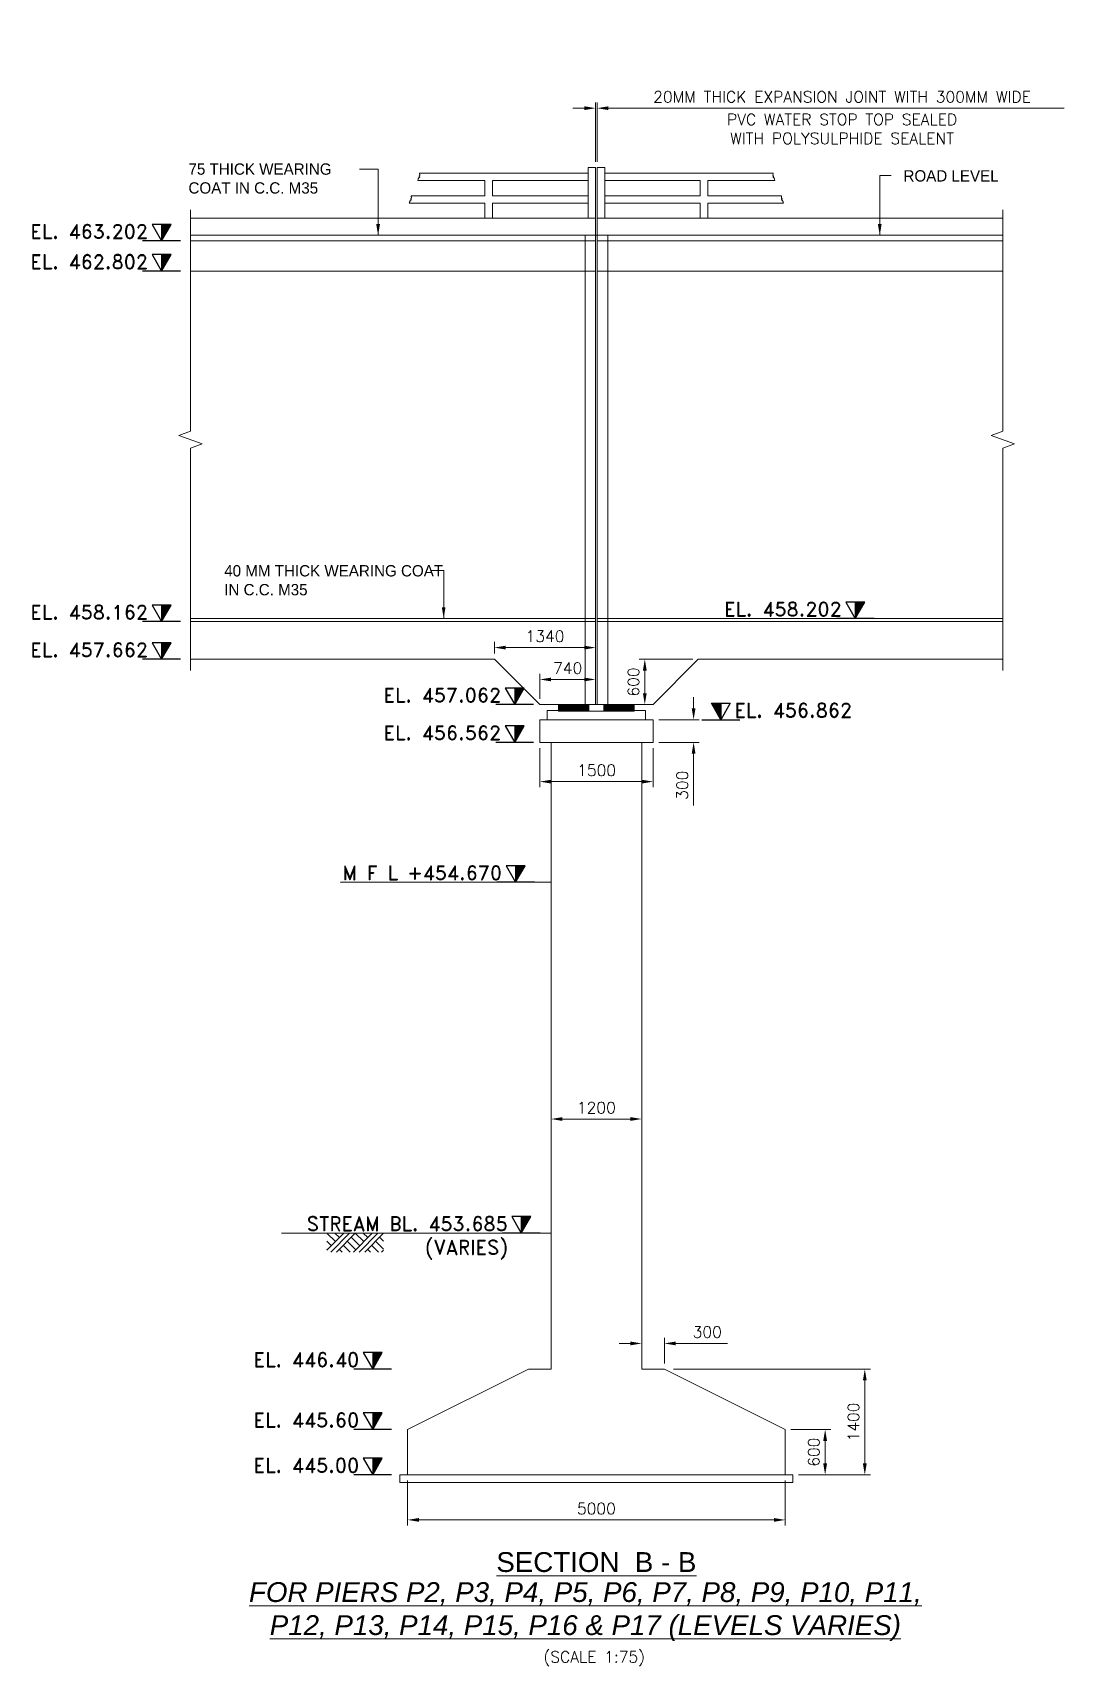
# Model space of a CAD drawing. Extents: x 2542500 to 2835796, y -294794 to -159040.
# Drawn here: x 2633555 to 2647214, y -180675 to -159040 of the extents above; entities that cross this region are included whole.
import ezdxf
from ezdxf.enums import TextEntityAlignment as Align

# ---------------------------------------------------------------- set-up
doc = ezdxf.new("R2010")
doc.units = 0
doc.header["$LTSCALE"] = 8
doc.header["$MEASUREMENT"] = 0
doc.header["$PDMODE"] = 35
doc.linetypes.add('HIDDEN', pattern=[0.375, 0.25, -0.125])
doc.layers.get('0').update_dxf_attribs({"color": 22, "linetype": 'CONTINUOUS'})
doc.layers.get('DEFPOINTS').update_dxf_attribs({"linetype": 'CONTINUOUS'})
for name, color, linetype, lineweight in [('HANDRAIL', 92, 'CONTINUOUS', 15), ('HATCH SOLID', 253, 'CONTINUOUS', 5), ('LEVEL', 6, 'CONTINUOUS', 20), ('P.C.C', 105, 'CONTINUOUS', 9), ('R_DASHED', 183, 'HIDDEN', 9), ('R_DIMENSION', 8, 'CONTINUOUS', 15), ('R_TEXT G', 7, 'CONTINUOUS', 18), ('R_THIN LINE', 252, 'CONTINUOUS', 9), ('SEC MARK', 1, 'CONTINUOUS', 25), ('TEXT', 4, 'CONTINUOUS', 15), ('TEXT G', 7, 'CONTINUOUS', 18)]:
    doc.layers.add(name, color=color, linetype=linetype, lineweight=lineweight)
doc.layers.add('PUMP', color=4, linetype='CONTINUOUS')
doc.layers.add('R_HATCH', color=7, linetype='CONTINUOUS', lineweight=9, true_color=0xd1d1ff)
doc.styles.add('ARIEL', font='arial.ttf')
doc.styles.add('ROMANDS', font='romand.shx')
doc.styles.add('ROMANS', font='romans.shx')
doc.styles.get("Standard").update_dxf_attribs({"font": ''})
doc.styles.get('Standard').set_extended_font_data('Univers')
doc.dimstyles.new('DIM-75', dxfattribs={"dimscale": 75, "dimtxt": 2, "dimasz": 2, "dimexe": 1, "dimexo": 1, "dimgap": 1, "dimtad": 1, "dimdec": 0, "dimzin": 0, "dimdsep": 46, "dimtxsty": 'ROMANS', "dimcen": 1, "dimclrd": 256, "dimclre": 256, "dimclrt": 7, "dimadec": 0, "dimazin": 0, "dimtfac": 1, "dimtdec": 0, "dimtofl": 0, "dimtmove": 0, "dimatfit": 3, "dimfxl": 1, "dimtolj": 1, "dimtzin": 0, "dimlwd": 9, "dimlwe": 5, "dimarcsym": 0})
doc.dimstyles.new('DIM-75$0', dxfattribs={"dimscale": 75, "dimtxt": 2, "dimasz": 2, "dimexe": 1, "dimexo": 1, "dimgap": 1, "dimtad": 1, "dimdec": 0, "dimzin": 0, "dimdsep": 46, "dimtxsty": 'ROMANS', "dimcen": 1, "dimclrd": 256, "dimclre": 256, "dimclrt": 7, "dimadec": 0, "dimazin": 0, "dimtfac": 1, "dimtdec": 0, "dimtofl": 0, "dimtmove": 0, "dimatfit": 3, "dimfxl": 1, "dimtolj": 1, "dimtzin": 0, "dimlwd": 9, "dimlwe": 5, "dimarcsym": 0})
pattern_1 = [(0, (1174495.185, 67845.8764), (0, 6.985), [5.08, -1.905]), (90, (1174495.185, 67845.8764), (-6.985, 4e-16), [5.08, -1.905])]

# ---------------------------------------------------------------- blocks, each defined once
blk = doc.blocks.new('A$C71181FDA')
at = {"layer": 'HATCH SOLID', "ltscale": 100}
blk.add_hatch(color=256, dxfattribs=at).paths.add_polyline_path([(948, 0), (948, 828), (474, 828)])
at = {"layer": 'SEC MARK'}
for p, q in [((948, 828), (948, 0)), ((0, 0), (1896, 0))]:
    blk.add_line(p, q, dxfattribs=at)
blk.add_lwpolyline([(948, 0), (474, 828), (1422, 828), (948, 0)], dxfattribs=at)
blk = doc.blocks.new('*D31')
at = {"layer": 'DEFPOINTS', "color": 0, "ltscale": 0.13}
for p in [(2641029, -160040), (2641009, -160824), (2641029, -160824)]:
    blk.add_point(p, dxfattribs=at)
at = {"layer": 'R_DIMENSION', "lineweight": 9, "ltscale": 0.13}
for p, q in [((2640859, -160040), (2640709, -160040)), ((2641179, -160040), (2647214, -160040))]:
    blk.add_line(p, q, dxfattribs=at)
at = {"layer": 'R_DIMENSION', "lineweight": 5, "ltscale": 0.13}
for p, q in [((2641009, -160749), (2641009, -159965)), ((2641029, -160749), (2641029, -159965))]:
    blk.add_line(p, q, dxfattribs=at)
at = {"layer": 'R_DIMENSION', "ltscale": 0.13}
for points in [[(2640859, -160015), (2640859, -160065), (2641009, -160040)], [(2641179, -160015), (2641179, -160065), (2641029, -160040)]]:
    blk.add_solid(points, dxfattribs=at)
at = {"layer": 'R_DIMENSION', "color": 7, "lineweight": 13, "ltscale": 0.13, "char_height": 150, "attachment_point": 5, "style": 'ROMANS'}
for s, insert in [('\\A1;20MM THICK EXPANSION JOINT WITH 300MM WIDE', (2644272, -159890)), ('\\A1;PVC WATER STOP TOP SEALED \\PWITH POLYSULPHIDE SEALENT', (2644272, -160315))]:
    blk.add_mtext(s, dxfattribs=dict(at, insert=insert))
blk = doc.blocks.new('jord1')
at = {"layer": 'P.C.C'}
for p, q in [((0, 0), (1.12, -1.12)), ((2.25, 0), (0, -2.25)), ((3, 0), (0.5, -2.5)), ((1.66, -0.59), (1.06, 0)), ((3.75, 0), (1.25, -2.5)), ((6, 0), (3.5, -2.5)), ((3.75, 0), (4.87, -1.12)), ((6.75, 0), (4.25, -2.5)), ((4.81, 0), (5.4, -0.59)), ((7.5, 0), (5, -2.5)), ((5.87, 0), (5.93, -0.06)), ((0, -1.06), (0.59, -1.66)), ((0, -2.12), (0.06, -2.19)), ((1.63, -2.12), (2.01, -2.5)), ((2.16, -1.59), (3.07, -2.5)), ((2.69, -1.06), (3.81, -2.19)), ((3.22, -0.53), (4.34, -1.66)), ((5.38, -2.12), (5.76, -2.5)), ((5.91, -1.59), (6.82, -2.5)), ((6.44, -1.06), (7.5, -2.12)), ((6.97, -0.53), (7.5, -1.06)), ((7.5, -2.25), (7.25, -2.5))]:
    blk.add_line(p, q, dxfattribs=at)
blk = doc.blocks.new('*D32')
at = {"layer": 'DEFPOINTS', "color": 0}
for p in [(2643519, -177539), (2643619, -178139), (2644048, -178139)]:
    blk.add_point(p, dxfattribs=at)
at = {"layer": 'R_DIMENSION', "lineweight": 5}
for p, q in [((2643594, -177539), (2644123, -177539)), ((2643694, -178139), (2644123, -178139))]:
    blk.add_line(p, q, dxfattribs=at)
at = {"layer": 'R_DIMENSION', "lineweight": 9}
blk.add_line((2644048, -177689), (2644048, -177989), dxfattribs=at)
at = {"layer": 'R_DIMENSION'}
for points in [[(2644023, -177689), (2644073, -177689), (2644048, -177539)], [(2644023, -177989), (2644073, -177989), (2644048, -178139)]]:
    blk.add_solid(points, dxfattribs=at)
at = {"layer": 'R_DIMENSION', "color": 7, "insert": (2643898, -177839), "char_height": 150, "attachment_point": 5, "rotation": 90, "style": 'ROMANS'}
blk.add_mtext('\\A1;600', dxfattribs=at)
blk = doc.blocks.new('*D33')
at = {"layer": 'DEFPOINTS', "color": 0}
for p in [(2641919, -176399), (2641619, -176739), (2641919, -176739)]:
    blk.add_point(p, dxfattribs=at)
at = {"layer": 'R_DIMENSION', "lineweight": 5}
for p, q in [((2641619, -176664), (2641619, -176324)), ((2641919, -176664), (2641919, -176324))]:
    blk.add_line(p, q, dxfattribs=at)
at = {"layer": 'R_DIMENSION', "lineweight": 9}
for p, q in [((2641469, -176399), (2641319, -176399)), ((2642069, -176399), (2642754, -176399))]:
    blk.add_line(p, q, dxfattribs=at)
at = {"layer": 'R_DIMENSION'}
for points in [[(2641469, -176374), (2641469, -176424), (2641619, -176399)], [(2642069, -176374), (2642069, -176424), (2641919, -176399)]]:
    blk.add_solid(points, dxfattribs=at)
at = {"layer": 'R_DIMENSION', "color": 7, "insert": (2642487, -176249), "char_height": 150, "attachment_point": 5, "style": 'ROMANS'}
blk.add_mtext('\\A1;300', dxfattribs=at)
blk = doc.blocks.new('*D34')
at = {"layer": 'DEFPOINTS', "color": 0}
for p in [(2638519, -178139), (2643519, -178139), (2643519, -178736)]:
    blk.add_point(p, dxfattribs=at)
at = {"layer": 'R_DIMENSION', "lineweight": 5}
for p, q in [((2638519, -178214), (2638519, -178811)), ((2643519, -178214), (2643519, -178811))]:
    blk.add_line(p, q, dxfattribs=at)
at = {"layer": 'R_DIMENSION', "lineweight": 9}
blk.add_line((2638669, -178736), (2643369, -178736), dxfattribs=at)
at = {"layer": 'R_DIMENSION'}
for points in [[(2638669, -178711), (2638669, -178761), (2638519, -178736)], [(2643369, -178711), (2643369, -178761), (2643519, -178736)]]:
    blk.add_solid(points, dxfattribs=at)
at = {"layer": 'R_DIMENSION', "color": 7, "insert": (2641019, -178586), "char_height": 150, "attachment_point": 5, "style": 'ROMANS'}
blk.add_mtext('\\A1;5000', dxfattribs=at)
blk = doc.blocks.new('*D35')
at = {"layer": 'DEFPOINTS', "color": 0}
for p in [(2641619, -173427), (2640419, -173671), (2641619, -173671)]:
    blk.add_point(p, dxfattribs=at)
at = {"layer": 'R_DIMENSION', "lineweight": 5}
for p, q in [((2640419, -173596), (2640419, -173352)), ((2641619, -173596), (2641619, -173352))]:
    blk.add_line(p, q, dxfattribs=at)
at = {"layer": 'R_DIMENSION', "lineweight": 9}
blk.add_line((2640569, -173427), (2641469, -173427), dxfattribs=at)
at = {"layer": 'R_DIMENSION'}
for points in [[(2640569, -173402), (2640569, -173452), (2640419, -173427)], [(2641469, -173402), (2641469, -173452), (2641619, -173427)]]:
    blk.add_solid(points, dxfattribs=at)
at = {"layer": 'R_DIMENSION', "color": 7, "insert": (2641019, -173277), "char_height": 150, "attachment_point": 5, "style": 'ROMANS'}
blk.add_mtext('\\A1;1200', dxfattribs=at)
blk = doc.blocks.new('*D36')
at = {"layer": 'DEFPOINTS', "color": 0}
for p in [(2640272, -168439), (2641772, -168439), (2641772, -168959)]:
    blk.add_point(p, dxfattribs=at)
at = {"layer": 'R_DIMENSION', "lineweight": 5}
for p, q in [((2640272, -168514), (2640272, -169034)), ((2641772, -168514), (2641772, -169034))]:
    blk.add_line(p, q, dxfattribs=at)
at = {"layer": 'R_DIMENSION', "lineweight": 9}
blk.add_line((2640422, -168959), (2641622, -168959), dxfattribs=at)
at = {"layer": 'R_DIMENSION'}
for points in [[(2640422, -168934), (2640422, -168984), (2640272, -168959)], [(2641622, -168934), (2641622, -168984), (2641772, -168959)]]:
    blk.add_solid(points, dxfattribs=at)
at = {"layer": 'R_DIMENSION', "color": 7, "insert": (2641022, -168809), "char_height": 150, "attachment_point": 5, "style": 'ROMANS'}
blk.add_mtext('\\A1;1500', dxfattribs=at)
blk = doc.blocks.new('*D37')
at = {"layer": 'DEFPOINTS', "color": 0}
for p in [(2641772, -168139), (2641772, -168439), (2642306, -168439)]:
    blk.add_point(p, dxfattribs=at)
at = {"layer": 'R_DIMENSION', "lineweight": 9}
for p, q in [((2642306, -167989), (2642306, -167839)), ((2642306, -168589), (2642306, -169274))]:
    blk.add_line(p, q, dxfattribs=at)
at = {"layer": 'R_DIMENSION', "lineweight": 5}
for p, q in [((2641847, -168139), (2642381, -168139)), ((2641847, -168439), (2642381, -168439))]:
    blk.add_line(p, q, dxfattribs=at)
at = {"layer": 'R_DIMENSION'}
for points in [[(2642281, -167989), (2642331, -167989), (2642306, -168139)], [(2642281, -168589), (2642331, -168589), (2642306, -168439)]]:
    blk.add_solid(points, dxfattribs=at)
at = {"layer": 'R_DIMENSION', "color": 7, "insert": (2642156, -169007), "char_height": 150, "attachment_point": 5, "rotation": 90, "style": 'ROMANS'}
blk.add_mtext('\\A1;300', dxfattribs=at)
blk = doc.blocks.new('*D38')
at = {"layer": 'DEFPOINTS', "color": 0}
for p in [(2641963, -176739), (2644573, -176739), (2643663, -178139)]:
    blk.add_point(p, dxfattribs=at)
at = {"layer": 'R_DIMENSION', "lineweight": 5}
for p, q in [((2642038, -176739), (2644648, -176739)), ((2643738, -178139), (2644648, -178139))]:
    blk.add_line(p, q, dxfattribs=at)
at = {"layer": 'R_DIMENSION', "lineweight": 9}
blk.add_line((2644573, -177989), (2644573, -176889), dxfattribs=at)
at = {"layer": 'R_DIMENSION'}
for points in [[(2644548, -176889), (2644598, -176889), (2644573, -176739)], [(2644548, -177989), (2644598, -177989), (2644573, -178139)]]:
    blk.add_solid(points, dxfattribs=at)
at = {"layer": 'R_DIMENSION', "color": 7, "insert": (2644423, -177439), "char_height": 150, "attachment_point": 5, "rotation": 90, "style": 'ROMANS'}
blk.add_mtext('\\A1;1400', dxfattribs=at)
blk = doc.blocks.new('*D91')
at = {"layer": 'DEFPOINTS', "color": 0}
for p in [(2639669, -167184), (2639669, -167339), (2641009, -167939)]:
    blk.add_point(p, dxfattribs=at)
at = {"layer": 'R_DIMENSION', "lineweight": 5}
for p, q in [((2639669, -167264), (2639669, -167109)), ((2641009, -167864), (2641009, -167109))]:
    blk.add_line(p, q, dxfattribs=at)
at = {"layer": 'R_DIMENSION', "lineweight": 9}
blk.add_line((2640859, -167184), (2639819, -167184), dxfattribs=at)
at = {"layer": 'R_DIMENSION'}
for points in [[(2639819, -167159), (2639819, -167209), (2639669, -167184)], [(2640859, -167159), (2640859, -167209), (2641009, -167184)]]:
    blk.add_solid(points, dxfattribs=at)
at = {"layer": 'R_DIMENSION', "color": 7, "insert": (2640339, -167034), "char_height": 150, "attachment_point": 5, "style": 'ROMANS'}
blk.add_mtext('\\A1;1340', dxfattribs=at)
blk = doc.blocks.new('*D92')
at = {"layer": 'DEFPOINTS', "color": 0}
for p in [(2641009, -167606), (2640269, -167939), (2641009, -167939)]:
    blk.add_point(p, dxfattribs=at)
at = {"layer": 'R_DIMENSION', "lineweight": 5}
for p, q in [((2640269, -167864), (2640269, -167531)), ((2641009, -167864), (2641009, -167531))]:
    blk.add_line(p, q, dxfattribs=at)
at = {"layer": 'R_DIMENSION', "lineweight": 9}
blk.add_line((2640419, -167606), (2640859, -167606), dxfattribs=at)
at = {"layer": 'R_DIMENSION'}
for points in [[(2640419, -167581), (2640419, -167631), (2640269, -167606)], [(2640859, -167581), (2640859, -167631), (2641009, -167606)]]:
    blk.add_solid(points, dxfattribs=at)
at = {"layer": 'R_DIMENSION', "color": 7, "insert": (2640639, -167456), "char_height": 150, "attachment_point": 5, "style": 'ROMANS'}
blk.add_mtext('\\A1;740', dxfattribs=at)
blk = doc.blocks.new('*D93')
at = {"layer": 'DEFPOINTS', "color": 0}
for p in [(2641660, -167339), (2642369, -167339), (2641769, -167939)]:
    blk.add_point(p, dxfattribs=at)
at = {"layer": 'R_DIMENSION', "lineweight": 5}
for p, q in [((2642294, -167339), (2641585, -167339)), ((2641694, -167939), (2641585, -167939))]:
    blk.add_line(p, q, dxfattribs=at)
at = {"layer": 'R_DIMENSION', "lineweight": 9}
blk.add_line((2641660, -167789), (2641660, -167489), dxfattribs=at)
at = {"layer": 'R_DIMENSION'}
for points in [[(2641635, -167489), (2641685, -167489), (2641660, -167339)], [(2641635, -167789), (2641685, -167789), (2641660, -167939)]]:
    blk.add_solid(points, dxfattribs=at)
at = {"layer": 'R_DIMENSION', "color": 7, "insert": (2641510, -167639), "char_height": 150, "attachment_point": 5, "rotation": 90, "style": 'ROMANS'}
blk.add_mtext('\\A1;600', dxfattribs=at)

msp = doc.modelspace()

# ---------------------------------------------------------------- hatches: boundary and pattern name
at = {"layer": 'R_HATCH', "lineweight": 13, "ltscale": 0.13}
h = msp.add_hatch(dxfattribs=at)
h.set_pattern_fill('ANGLE', color=256)
h.set_pattern_definition(pattern_1)
h.paths.add_polyline_path([(2640918.7, -168024.8), (2640918.7, -167938.8), (2640518.7, -167938.8), (2640518.7, -168024.8)])
h = msp.add_hatch(dxfattribs=at)
h.set_pattern_fill('ANGLE', color=256)
h.set_pattern_definition(pattern_1)
h.paths.add_polyline_path([(2641118.7, -168024.8), (2641118.7, -167938.8), (2641518.7, -167938.8), (2641518.7, -168024.8)])

# ---------------------------------------------------------------- linework, layer by layer
at = {"lineweight": 13, "ltscale": 0.13}
for p, q in [((2635643.3, -161723.8), (2641008.7, -161723.8)), ((2635643.3, -161723.8), (2641008.7, -161723.8)), ((2635643.3, -161798.8), (2641008.7, -161798.8)), ((2641008.7, -161798.8), (2635643.3, -161798.8)), ((2641008.7, -161723.8), (2641008.7, -167938.8)), ((2641028.7, -161723.8), (2641028.7, -167938.8)), ((2641028.7, -161723.8), (2646401.4, -161723.8)), ((2646401.4, -161798.8), (2641028.7, -161798.8)), ((2635643.3, -162198.8), (2641008.7, -162198.8)), ((2641008.7, -162198.8), (2635643.3, -162198.8)), ((2646401.4, -162198.8), (2641028.7, -162198.8)), ((2635643.3, -166798.8), (2641008.7, -166798.8)), ((2646401.4, -166798.8), (2641028.7, -166798.8)), ((2635643.3, -166838.8), (2641008.7, -166838.8)), ((2646401.4, -166838.8), (2641028.7, -166838.8)), ((2635643.3, -167338.8), (2639668.7, -167338.8)), ((2639668.7, -167338.8), (2640268.7, -167938.8)), ((2642368.7, -167338.8), (2641768.7, -167938.8)), ((2646401.4, -167338.8), (2642368.7, -167338.8)), ((2640268.7, -167938.8), (2641008.7, -167938.8)), ((2640368.7, -168018.8), (2640368.7, -168138.8)), ((2640512.7, -168018.8), (2640368.7, -168018.8)), ((2640512.7, -168018.8), (2640518.7, -168024.8)), ((2640518.7, -168024.8), (2640518.7, -167938.8)), ((2640518.7, -167938.8), (2640918.7, -167938.8)), ((2640518.7, -168024.8), (2641518.7, -168024.8)), ((2640918.7, -167938.8), (2640918.7, -168024.8)), ((2641768.7, -167938.8), (2641028.7, -167938.8)), ((2641118.7, -167938.8), (2641118.7, -168024.8)), ((2641518.7, -167938.8), (2641118.7, -167938.8)), ((2641518.7, -168024.8), (2641518.7, -167938.8)), ((2641524.7, -168018.8), (2641518.7, -168024.8)), ((2641524.7, -168018.8), (2641668.7, -168018.8)), ((2641668.7, -168018.8), (2641668.7, -168138.8)), ((2640368.7, -168138.8), (2641068.7, -168138.8)), ((2640418.7, -168438.8), (2640418.7, -176738.8)), ((2641618.7, -168438.8), (2641618.7, -176738.8)), ((2640418.7, -174938.8), (2636848.8, -174938.8)), ((2638518.7, -177538.8), (2640118.7, -176738.8)), ((2640118.7, -176738.8), (2640418.7, -176738.8)), ((2641618.7, -176738.8), (2641918.7, -176738.8)), ((2643518.7, -177538.8), (2641918.7, -176738.8)), ((2638518.7, -178138.8), (2638518.7, -177538.8)), ((2643518.7, -178138.8), (2643518.7, -177538.8)), ((2638518.7, -178138.8), (2643518.7, -178138.8))]:
    msp.add_line(p, q, dxfattribs=at)
at = {"lineweight": 13, "ltscale": 0.13, "flags": 128}
for points in [[(2635643.3, -167488.8), (2635643.3, -164541.7), (2635797.8, -164485.4), (2635488.7, -164372.9), (2635643.3, -164316.7), (2635643.3, -161385.8)], [(2646401.4, -167488.8), (2646401.4, -164541.7), (2646555.9, -164485.4), (2646246.8, -164372.9), (2646401.4, -164316.7), (2646401.4, -161385.8)]]:
    msp.add_lwpolyline(points, dxfattribs=at)
msp.add_lwpolyline([(2640268.7, -168138.8), (2640268.7, -168438.8), (2641768.7, -168438.8), (2641768.7, -168138.8)], close=True, dxfattribs=at)
at = {"layer": 'HANDRAIL'}
for points in [[(2638679, -160898.8), (2638678.7, -160902.3), (2638678.5, -160905.8), (2638678.6, -160907.6), (2638678.7, -160909.5), (2638679, -160911.8), (2638679.2, -160913.2), (2638681.1, -160920.8), (2638681.5, -160922.7), (2638681.7, -160924.5), (2638681.8, -160926.3), (2638681.7, -160928), (2638681.5, -160928.9), (2638681.3, -160929.7), (2638681, -160930.5), (2638680.6, -160931.3), (2638680.1, -160932.1), (2638679.6, -160932.7), (2638678.9, -160933.5), (2638678.2, -160934.2), (2638675, -160936.9), (2638673.5, -160938.1), (2638672.9, -160938.8), (2638672.4, -160939.4), (2638672, -160940), (2638671.8, -160940.7), (2638671.8, -160941.2), (2638671.9, -160942), (2638672.2, -160942.7), (2638672.7, -160943.4), (2638673.3, -160944.2), (2638673.9, -160944.9), (2638675.4, -160946.3), (2638677, -160947.7), (2638678.5, -160949.1), (2638679.1, -160949.8), (2638679.7, -160950.5), (2638680.1, -160951.2), (2638680.3, -160951.7), (2638680.4, -160952.4), (2638680.3, -160953), (2638680.1, -160953.6), (2638679.8, -160954.2), (2638679.3, -160954.7), (2638678.7, -160955.3), (2638678.1, -160955.8), (2638677.3, -160956.4), (2638675.6, -160957.4), (2638673.8, -160958.5), (2638671.8, -160959.7), (2638669.9, -160960.9), (2638668.1, -160962.1), (2638667.3, -160962.8), (2638666.5, -160963.4), (2638665.8, -160964.2), (2638665.2, -160964.9), (2638664.2, -160966.4), (2638663.4, -160968), (2638662.8, -160969.7), (2638662.2, -160971.4), (2638661.3, -160975.2), (2638659.5, -160981.8), (2638658.4, -160985.2), (2638656.1, -160992), (2638653.7, -160998.8)], [(2643358.5, -160898.8), (2643358.8, -160902.3), (2643358.9, -160905.8), (2643358.9, -160907.6), (2643358.8, -160909.5), (2643358.5, -160911.8), (2643358.2, -160913.2), (2643356.3, -160920.8), (2643356, -160922.7), (2643355.7, -160924.5), (2643355.6, -160926.3), (2643355.8, -160928), (2643355.9, -160928.9), (2643356.2, -160929.7), (2643356.5, -160930.5), (2643356.9, -160931.3), (2643357.3, -160932.1), (2643357.8, -160932.7), (2643358.6, -160933.5), (2643359.3, -160934.2), (2643362.5, -160936.9), (2643363.9, -160938.1), (2643364.6, -160938.8), (2643365.1, -160939.4), (2643365.4, -160940), (2643365.6, -160940.7), (2643365.7, -160941.2), (2643365.5, -160942), (2643365.2, -160942.7), (2643364.7, -160943.4), (2643364.2, -160944.2), (2643363.5, -160944.9), (2643362, -160946.3), (2643360.4, -160947.7), (2643358.9, -160949.1), (2643358.3, -160949.8), (2643357.8, -160950.5), (2643357.4, -160951.2), (2643357.2, -160951.7), (2643357.1, -160952.4), (2643357.1, -160953), (2643357.3, -160953.6), (2643357.7, -160954.2), (2643358.1, -160954.7), (2643358.7, -160955.3), (2643359.4, -160955.8), (2643360.1, -160956.4), (2643361.8, -160957.4), (2643363.7, -160958.5), (2643365.6, -160959.7), (2643367.5, -160960.9), (2643369.3, -160962.1), (2643370.2, -160962.8), (2643370.9, -160963.4), (2643371.6, -160964.2), (2643372.2, -160964.9), (2643373.2, -160966.4), (2643374.1, -160968), (2643374.7, -160969.7), (2643375.2, -160971.4), (2643376.1, -160975.2), (2643377.9, -160981.8), (2643379, -160985.2), (2643381.3, -160992), (2643383.8, -160998.8)], [(2638566.9, -161198.8), (2638566.6, -161202.3), (2638566.5, -161205.8), (2638566.5, -161207.6), (2638566.6, -161209.5), (2638566.9, -161211.8), (2638567.2, -161213.2), (2638569, -161220.8), (2638569.4, -161222.7), (2638569.7, -161224.5), (2638569.7, -161226.3), (2638569.6, -161228), (2638569.5, -161228.9), (2638569.2, -161229.7), (2638568.9, -161230.5), (2638568.5, -161231.3), (2638568, -161232.1), (2638567.5, -161232.7), (2638566.8, -161233.5), (2638566.1, -161234.2), (2638562.9, -161236.9), (2638561.4, -161238.1), (2638560.8, -161238.8), (2638560.3, -161239.4), (2638560, -161240), (2638559.7, -161240.7), (2638559.7, -161241.2), (2638559.9, -161242), (2638560.2, -161242.7), (2638560.6, -161243.4), (2638561.2, -161244.2), (2638561.9, -161244.9), (2638563.4, -161246.3), (2638565, -161247.7), (2638566.4, -161249.1), (2638567.1, -161249.8), (2638567.6, -161250.5), (2638568, -161251.2), (2638568.2, -161251.7), (2638568.3, -161252.4), (2638568.3, -161253), (2638568, -161253.6), (2638567.7, -161254.2), (2638567.2, -161254.7), (2638566.7, -161255.3), (2638566, -161255.8), (2638565.3, -161256.4), (2638563.6, -161257.4), (2638561.7, -161258.5), (2638559.8, -161259.7), (2638557.8, -161260.9), (2638556, -161262.1), (2638555.2, -161262.8), (2638554.5, -161263.4), (2638553.8, -161264.2), (2638553.2, -161264.9), (2638552.1, -161266.4), (2638551.3, -161268), (2638550.7, -161269.7), (2638550.2, -161271.4), (2638549.2, -161275.2), (2638547.4, -161281.8), (2638546.4, -161285.2), (2638544, -161292), (2638541.6, -161298.8)], [(2643470.6, -161198.8), (2643470.9, -161202.3), (2643471, -161205.8), (2643471, -161207.6), (2643470.9, -161209.5), (2643470.6, -161211.8), (2643470.3, -161213.2), (2643468.4, -161220.8), (2643468, -161222.7), (2643467.8, -161224.5), (2643467.7, -161226.3), (2643467.8, -161228), (2643468, -161228.9), (2643468.2, -161229.7), (2643468.5, -161230.5), (2643468.9, -161231.3), (2643469.4, -161232.1), (2643469.9, -161232.7), (2643470.6, -161233.5), (2643471.4, -161234.2), (2643474.6, -161236.9), (2643476, -161238.1), (2643476.6, -161238.8), (2643477.1, -161239.4), (2643477.5, -161240), (2643477.7, -161240.7), (2643477.8, -161241.2), (2643477.6, -161242), (2643477.3, -161242.7), (2643476.8, -161243.4), (2643476.2, -161244.2), (2643475.6, -161244.9), (2643474.1, -161246.3), (2643472.5, -161247.7), (2643471, -161249.1), (2643470.4, -161249.8), (2643469.9, -161250.5), (2643469.5, -161251.2), (2643469.2, -161251.7), (2643469.1, -161252.4), (2643469.2, -161253), (2643469.4, -161253.6), (2643469.8, -161254.2), (2643470.2, -161254.7), (2643470.8, -161255.3), (2643471.4, -161255.8), (2643472.2, -161256.4), (2643473.9, -161257.4), (2643475.7, -161258.5), (2643477.7, -161259.7), (2643479.6, -161260.9), (2643481.4, -161262.1), (2643482.2, -161262.8), (2643483, -161263.4), (2643483.7, -161264.2), (2643484.3, -161264.9), (2643485.3, -161266.4), (2643486.1, -161268), (2643486.8, -161269.7), (2643487.3, -161271.4), (2643488.2, -161275.2), (2643490, -161281.8), (2643491.1, -161285.2), (2643493.4, -161292), (2643495.9, -161298.8)]]:
    msp.add_lwpolyline(points, dxfattribs=at)
at = {"layer": 'HANDRAIL', "flags": 128}
for points in [[(2638679, -160898.8), (2640908.7, -160898.8)], [(2640908.7, -160823.8), (2641008.7, -160823.8)], [(2640908.7, -160823.8), (2640908.7, -161498.8)], [(2641008.7, -161723.8), (2641008.7, -160823.8)], [(2641128.7, -160823.8), (2641028.7, -160823.8)], [(2641028.7, -161723.8), (2641028.7, -160823.8)], [(2641128.7, -160823.8), (2641128.7, -161498.8)], [(2643358.5, -160898.8), (2641128.7, -160898.8)], [(2638653.7, -160998.8), (2639542.7, -160998.8)], [(2639542.7, -160998.8), (2639542.7, -161198.8)], [(2639642.7, -160998.8), (2640908.7, -160998.8)], [(2639642.7, -160998.8), (2639642.7, -161198.8)], [(2642394.7, -160998.8), (2641128.7, -160998.8)], [(2642394.7, -160998.8), (2642394.7, -161198.8)], [(2643383.8, -160998.8), (2642494.7, -160998.8)], [(2642494.7, -160998.8), (2642494.7, -161198.8)], [(2638541.6, -161298.8), (2639542.7, -161298.8)], [(2638566.9, -161198.8), (2639542.7, -161198.8)], [(2639542.7, -161298.8), (2639542.7, -161498.8)], [(2639642.7, -161198.8), (2640908.7, -161198.8)], [(2639642.7, -161298.8), (2640908.7, -161298.8)], [(2639642.7, -161298.8), (2639642.7, -161498.8)], [(2642394.7, -161198.8), (2641128.7, -161198.8)], [(2642394.7, -161298.8), (2641128.7, -161298.8)], [(2642394.7, -161298.8), (2642394.7, -161498.8)], [(2643470.6, -161198.8), (2642494.7, -161198.8)], [(2643495.9, -161298.8), (2642494.7, -161298.8)], [(2642494.7, -161298.8), (2642494.7, -161498.8)], [(2635643.3, -161498.8), (2641008.7, -161498.8)], [(2641028.7, -161498.8), (2646401.4, -161498.8)]]:
    msp.add_lwpolyline(points, dxfattribs=at)
at = {"layer": 'P.C.C'}
msp.add_lwpolyline([(2638418.7, -178138.8), (2643618.7, -178138.8), (2643618.7, -178238.8), (2638418.7, -178238.8)], close=True, dxfattribs=at)
at = {"layer": 'R_DASHED'}
msp.add_line((2640418.7, -170290.8), (2637627.7, -170290.8), dxfattribs=at)
at = {"layer": 'R_DASHED', "flags": 128}
msp.add_lwpolyline([(2640868.7, -161723.8), (2641168.7, -161723.8), (2641168.7, -167938.8), (2640868.7, -167938.8)], close=True, dxfattribs=at)

# ---------------------------------------------------------------- block references
at = {"layer": 'PUMP', "yscale": 0.2641899612754806, "zscale": 0.2641899612754806}
for p, xscale in [((2635512.2, -161798.8), -0.2641899612754806), ((2635512.2, -162198.8), -0.2641899612754806), ((2644697.7, -166798.8), -0.2641899612754806), ((2635512.2, -166838.8), -0.2641899612754806), ((2635512.2, -167338.8), -0.2641899612754806), ((2640187.8, -167938.8), -0.2641899612754806), ((2642415.8, -168138.8), 0.2641899612754806), ((2640187.8, -168438.8), -0.2641899612754806), ((2640200.1, -170290.8), -0.2641899612754806), ((2640275.1, -174938.8), -0.2641899612754806), ((2638308, -176738.8), -0.2641899612754806), ((2638308, -177538.8), -0.2641899612754806), ((2638308, -178138.8), -0.2641899612754806)]:
    msp.add_blockref('A$C71181FDA', p, dxfattribs=dict(at, xscale=xscale))
at = {"layer": 'R_THIN LINE', "xscale": 100, "yscale": 100, "zscale": 100}
msp.add_blockref('jord1', (2637451, -174938.8), dxfattribs=at)

# ---------------------------------------------------------------- texts
at = {"layer": 'LEVEL', "char_height": 187.5, "style": 'ROMANDS'}
for s, insert, attachment_point in [('EL. 463.202', (2635082.2, -161580), 3), ('EL. 462.802', (2635082.2, -161980), 3), ('EL. 458.202', (2644267.8, -166580), 3), ('EL. 458.162', (2635082.2, -166620), 3), ('EL. 457.662', (2635082.2, -167120), 3), ('EL. 457.062', (2639757.9, -167720), 3), ('EL. 456.862', (2642845.7, -167920), 1), ('EL. 456.562', (2639757.9, -168220), 3), ('M F L +454.670', (2639770.1, -170072), 3), ('STREAM BL. 453.685 \\P(VARIES)', (2639845.1, -174720), 3), ('EL. 446.40', (2637878.1, -176520), 3), ('EL. 445.60', (2637878.1, -177320), 3), ('EL. 445.00', (2637878.1, -177920), 3)]:
    msp.add_mtext(s, dxfattribs=dict(at, insert=insert, attachment_point=attachment_point))
at = {"layer": 'R_TEXT G', "lineweight": 13, "ltscale": 0.13, "char_height": 150, "attachment_point": 7}
for s, insert, width in [('\\A1;75 THICK WEARING COAT IN C.C. M35', (2635618.3, -161173.6), 2410.45), ('40 MM THICK WEARING COAT IN C.C. M35', (2636091.8, -166493.7), 2914.493)]:
    msp.add_mtext(s, dxfattribs=dict(at, insert=insert, width=width))
at = {"layer": 'R_TEXT G', "lineweight": 13, "ltscale": 0.13, "insert": (2645085.1, -160861.6), "char_height": 150, "attachment_point": 1}
msp.add_mtext('\\A1;ROAD LEVEL', dxfattribs=at)
at = {"layer": 'TEXT', "color": 1, "lineweight": 13, "char_height": 262.5, "attachment_point": 8, "style": 'ARIEL'}
for s, insert, width in [('{\\LSECTION  B - B}', (2641018.7, -179429.3), 7433.008), ('{\\fArial|b0|i1|c0|p34;\\LFOR PIERS P2, P3, P4, P5, P6, P7, P8, P9, P10, P11, P12, P13, P14, P15, P16 & P17 (LEVELS VARIES)}', (2640873, -180339.8), 9416.43)]:
    msp.add_mtext(s, dxfattribs=dict(at, insert=insert, width=width))
at = {"layer": 'TEXT G', "style": 'ROMANS'}
msp.add_text('(SCALE 1:75)', height=150, dxfattribs=at).set_placement((2640990.5, -180475.2), align=Align.TOP_CENTER)

# ---------------------------------------------------------------- dimensions: what is measured, and where the dimension line sits
at = {"layer": 'R_DIMENSION', "lineweight": 13, "ltscale": 0.13}
dim = msp.add_linear_dim(base=(2641028.7, -160040.1), p1=(2641008.7, -160823.8), p2=(2641028.7, -160823.8), text='20MM THICK EXPANSION JOINT WITH 300MM WIDE\\XPVC WATER STOP TOP SEALED \\PWITH POLYSULPHIDE SEALENT', dimstyle='DIM-75$0', dxfattribs=at)
dim.commit()
dim.dimension.update_dxf_attribs({"geometry": '*D31', "text_midpoint": (2644271.6, -160040.1)})
at = {"layer": 'R_DIMENSION'}
for base, p1, p2, picture, middle in [((2639668.7, -167184.2), (2641008.7, -167938.8), (2639668.7, -167338.8), '*D91', (2640338.7, -167034.2)), ((2641008.7, -167606.3), (2640268.7, -167938.8), (2641008.7, -167938.8), '*D92', (2640638.7, -167456.3)), ((2641772.3, -168959), (2640272.3, -168438.8), (2641772.3, -168438.8), '*D36', (2641022.3, -168809)), ((2641618.7, -173427), (2640418.7, -173671), (2641618.7, -173671), '*D35', (2641018.7, -173277)), ((2641918.7, -176399), (2641618.7, -176738.8), (2641918.7, -176738.8), '*D33', (2642486.6, -176249)), ((2643518.7, -178736), (2638518.7, -178138.8), (2643518.7, -178138.8), '*D34', (2641018.7, -178586))]:
    dim = msp.add_linear_dim(base=base, p1=p1, p2=p2, dimstyle='DIM-75$0', dxfattribs=at)
    dim.commit()
    dim.dimension.update_dxf_attribs({"geometry": picture, "text_midpoint": middle})
for base, p1, p2, picture, middle in [((2641659.8, -167338.8), (2641768.7, -167938.8), (2642368.7, -167338.8), '*D93', (2641509.8, -167638.8)), ((2642306, -168438.8), (2641772.3, -168138.8), (2641772.3, -168438.8), '*D37', (2642156, -169006.6)), ((2644573, -176738.8), (2643662.7, -178138.8), (2641962.7, -176738.8), '*D38', (2644423, -177438.8)), ((2644048, -178138.8), (2643518.7, -177538.8), (2643618.7, -178138.8), '*D32', (2643898, -177838.8))]:
    dim = msp.add_linear_dim(base=base, p1=p1, p2=p2, angle=90, dimstyle='DIM-75$0', dxfattribs=at)
    dim.commit()
    dim.dimension.update_dxf_attribs({"geometry": picture, "text_midpoint": middle})

# ---------------------------------------------------------------- leaders
at = {"layer": 'R_DIMENSION', "lineweight": 13, "ltscale": 0.13}
for points in [[(2638129, -161723.8), (2638129, -160846.4), (2637883.4, -160846.4)], [(2644771, -161723.8), (2644771, -160930.9), (2644923.2, -160930.9)], [(2638997, -166798.8), (2638997, -166162.5), (2638830.4, -166162.5)]]:
    msp.add_leader(points, dimstyle='DIM-75', dxfattribs=at)

doc.saveas('drawing.dxf')
